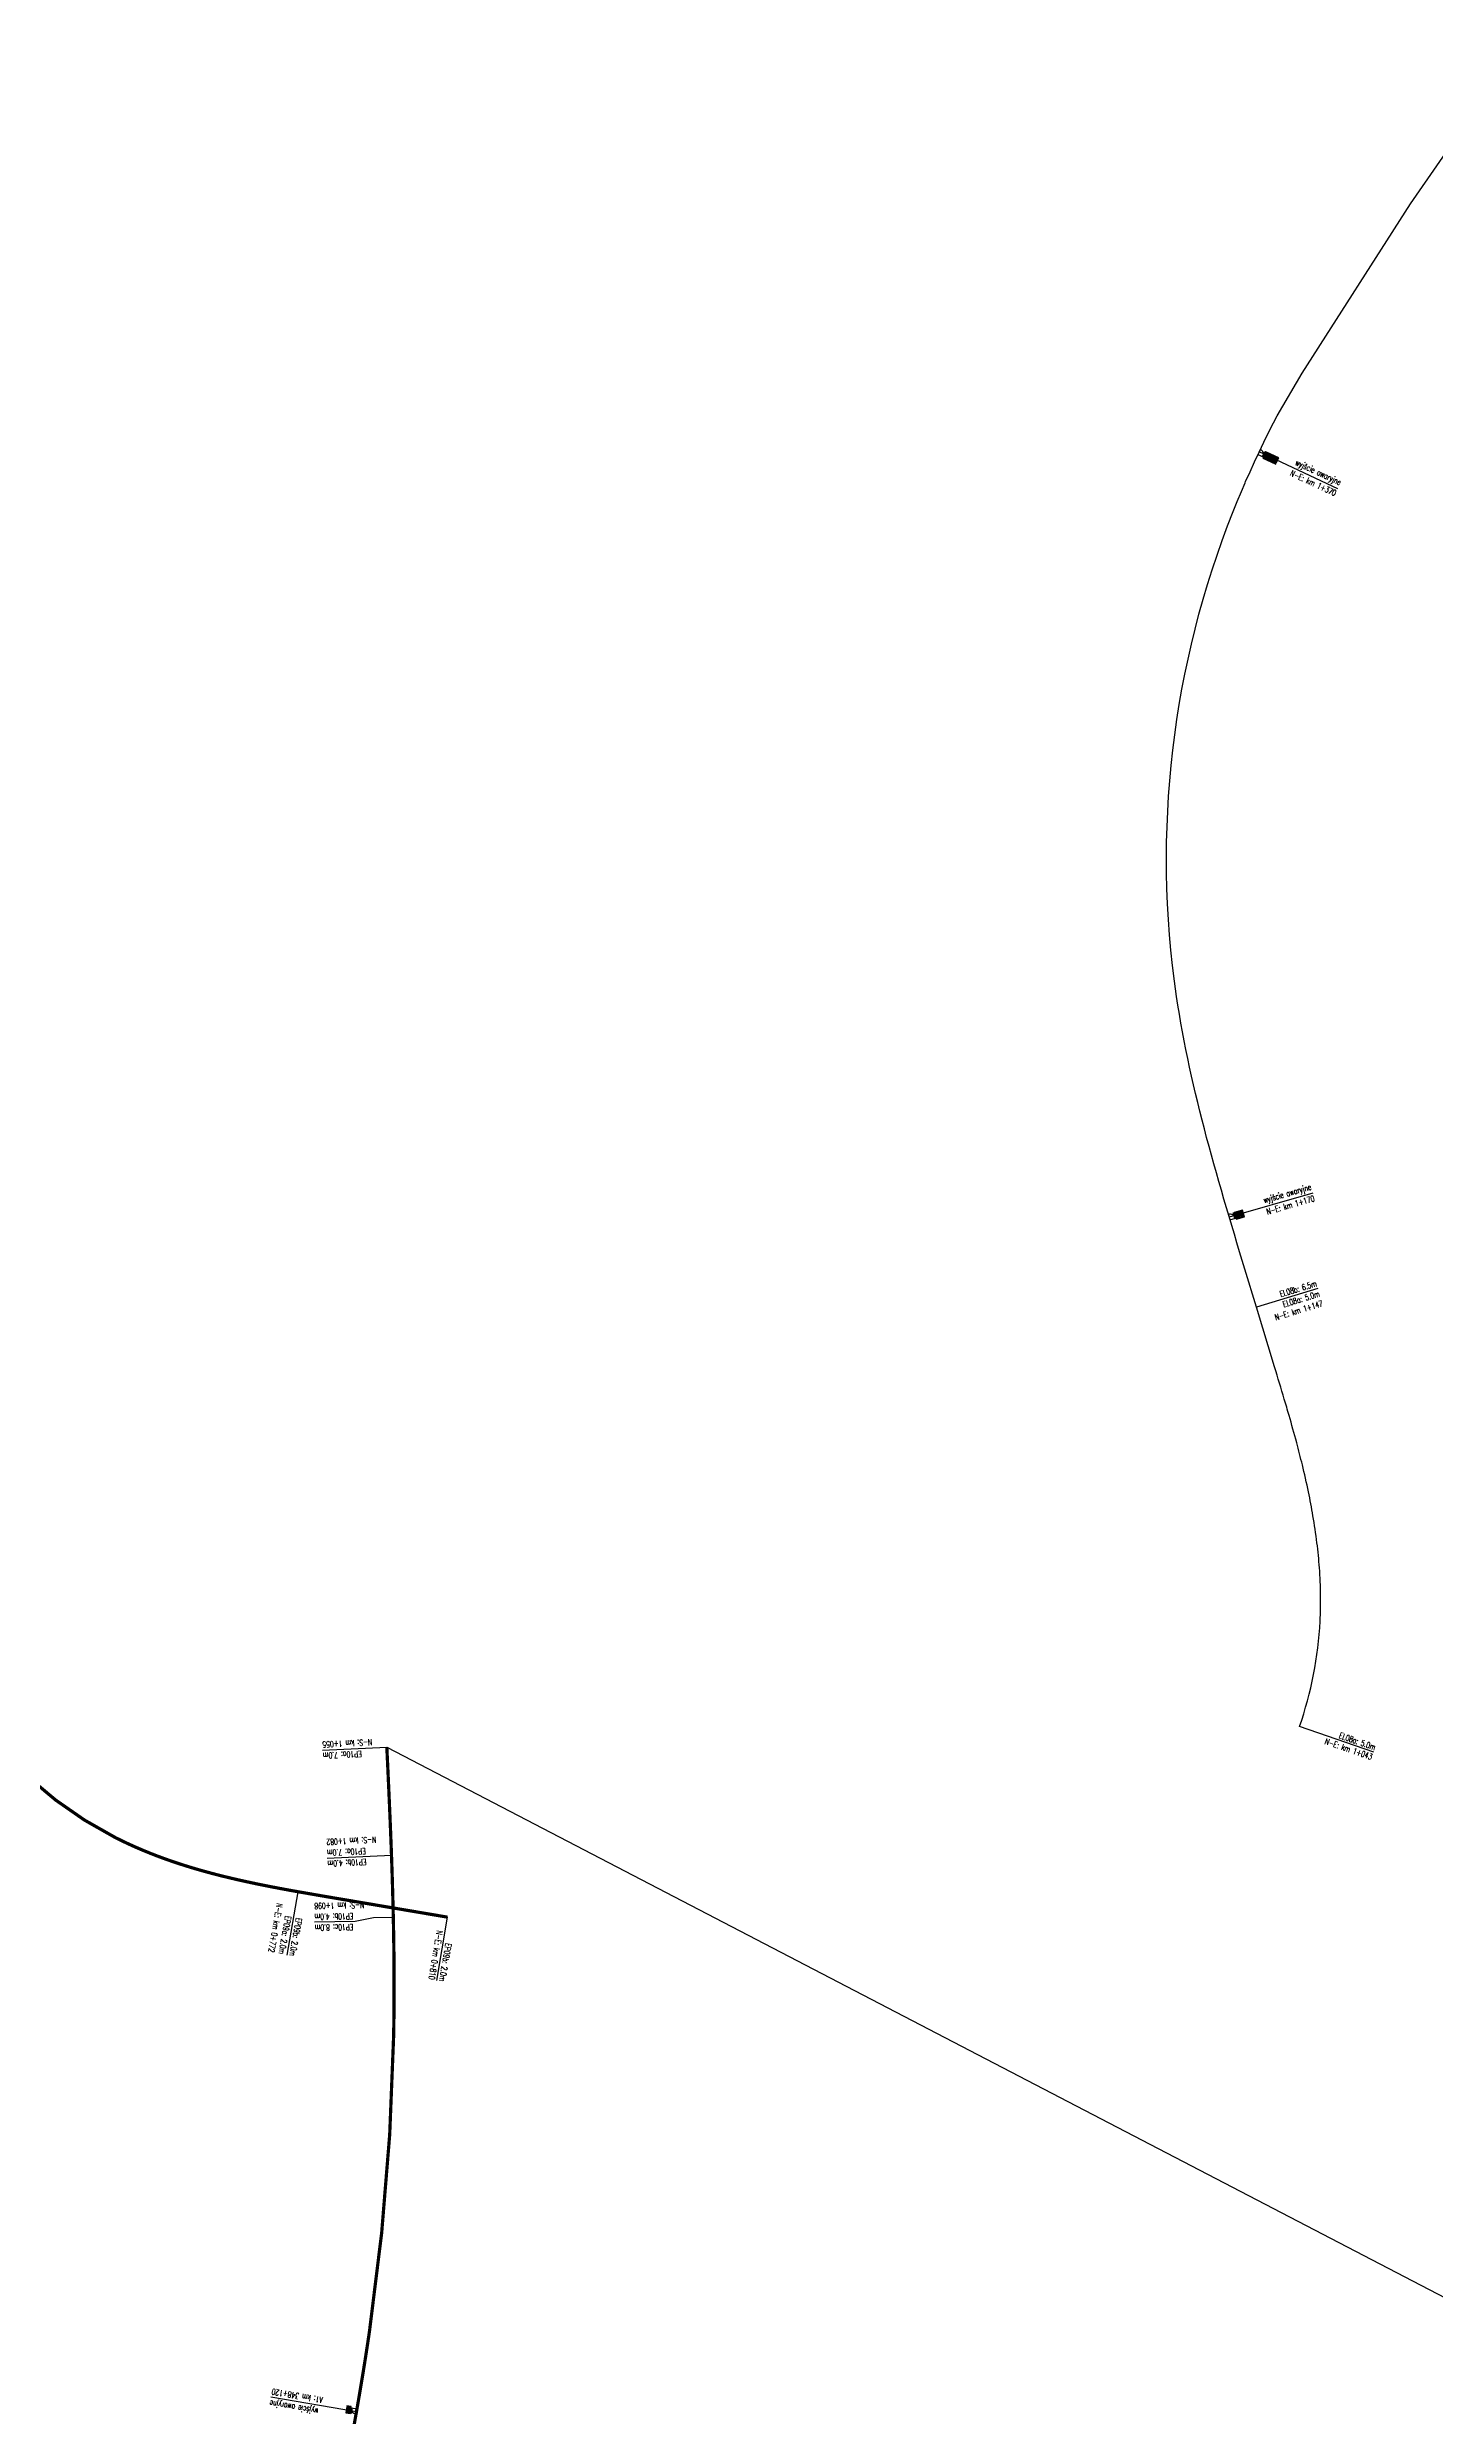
# Model space of a CAD drawing. Header units: metres. Extents: x 7399493 to 7407015, y 5696902 to 5712236.
# Drawn here: x 7405424 to 7405770, y 5700512 to 5701102 of the extents above; entities that cross this region are included whole.
import ezdxf

# ---------------------------------------------------------------- set-up
doc = ezdxf.new("R2010")
doc.units = ezdxf.units.M
for name, color, linetype in [('Drzwi ewakuacyjne', 100, 'Continuous'), ('Drzwi ewakuacyjne_opis', 7, 'Continuous'), ('Ekran_akustyczny_2m', 100, 'Continuous'), ('Ekran_akustyczny_2m_opis', 7, 'Continuous'), ('Ekran_akustyczny_4m_opis', 7, 'Continuous'), ('Ekran_akustyczny_5m_opis', 7, 'Continuous'), ('Ekran_akustyczny_6.5m', 100, 'Continuous'), ('Ekran_akustyczny_6.5m_opis', 7, 'Continuous'), ('Ekran_akustyczny_7m_opis', 7, 'Continuous'), ('Ekran_akustyczny_8m', 100, 'Continuous'), ('Ekran_akustyczny_8m_opis', 7, 'Continuous'), ('pomoc', 140, 'Continuous'), ('Schody ewakuacyjne', 100, 'Continuous')]:
    doc.layers.add(name, color=color, linetype=linetype)
doc.styles.add('simplex 0.60', font='simplex.shx', dxfattribs={"width": 0.6})

# ---------------------------------------------------------------- blocks, each defined once
blk = doc.blocks.new('Wyjście awaryjne')
at = {"layer": 'Drzwi ewakuacyjne'}
blk.add_lwpolyline([(0, 0), (-1.4, 0, 0.414214), (0, -1.4)], format="xyb", close=True, dxfattribs=at)
blk = doc.blocks.new('*U11')
at = {"layer": 'Schody ewakuacyjne', "ltscale": 0.8}
blk.add_lwpolyline([(-0.97, 0), (-0.97, -3.51), (-0.9, -3.51), (-0.9, 0)], close=True, dxfattribs=at)
at = {"layer": 'Schody ewakuacyjne'}
for points in [[(-0.76, -3.51), (-0.76, 0)], [(-0.76, 0), (0.76, 0)], [(-0.7, 0.27), (0.7, 0.27)], [(-0.7, 0), (-0.7, 0.27), (0.7, 0.27), (0.7, 0)], [(-0.7, -3.51), (-0.7, 0)], [(-0.76, -3.51), (0.76, -3.51)], [(-0.7, -0.27), (0.7, -0.27)], [(-0.7, -0.54), (0.7, -0.54)], [(-0.7, -0.81), (0.7, -0.81)], [(-0.7, -1.08), (0.7, -1.08)], [(-0.7, -1.35), (0.7, -1.35)], [(-0.7, -1.62), (0.7, -1.62)], [(-0.7, -1.89), (0.7, -1.89)], [(-0.7, -2.16), (0.7, -2.16)], [(-0.7, -2.43), (0.7, -2.43)], [(-0.7, -2.7), (0.7, -2.7)], [(-0.7, -2.97), (0.7, -2.97)], [(-0.7, -3.24), (0.7, -3.24)], [(-0.7, -3.51), (0.7, -3.51)], [(0.7, -3.51), (0.7, 0)], [(0.76, -3.51), (0.76, 0)]]:
    blk.add_lwpolyline(points, dxfattribs=at)
blk = doc.blocks.new('*U9')
at = {"layer": 'Schody ewakuacyjne', "ltscale": 0.8}
blk.add_lwpolyline([(-0.97, 0), (-0.97, -2.16), (-0.9, -2.16), (-0.9, 0)], close=True, dxfattribs=at)
at = {"layer": 'Schody ewakuacyjne'}
for points in [[(-0.76, -2.16), (-0.76, 0)], [(-0.76, 0), (0.76, 0)], [(-0.7, 0.27), (0.7, 0.27)], [(-0.7, 0), (-0.7, 0.27), (0.7, 0.27), (0.7, 0)], [(-0.7, -2.16), (-0.7, 0)], [(-0.76, -2.16), (0.76, -2.16)], [(-0.7, -0.27), (0.7, -0.27)], [(-0.7, -0.54), (0.7, -0.54)], [(-0.7, -0.81), (0.7, -0.81)], [(-0.7, -1.08), (0.7, -1.08)], [(-0.7, -1.35), (0.7, -1.35)], [(-0.7, -1.62), (0.7, -1.62)], [(-0.7, -1.89), (0.7, -1.89)], [(-0.7, -2.16), (0.7, -2.16)], [(0.7, -2.16), (0.7, 0)], [(0.76, -2.16), (0.76, 0)]]:
    blk.add_lwpolyline(points, dxfattribs=at)
blk = doc.blocks.new('*U12')
at = {"layer": 'Schody ewakuacyjne', "ltscale": 0.8}
blk.add_lwpolyline([(-0.97, 0), (-0.97, -1.08), (-0.9, -1.08), (-0.9, 0)], close=True, dxfattribs=at)
at = {"layer": 'Schody ewakuacyjne'}
for points in [[(-0.76, -1.08), (-0.76, 0)], [(-0.76, 0), (0.76, 0)], [(-0.7, 0.27), (0.7, 0.27)], [(-0.7, 0), (-0.7, 0.27), (0.7, 0.27), (0.7, 0)], [(-0.7, -1.08), (-0.7, 0)], [(-0.76, -1.08), (0.76, -1.08)], [(-0.7, -0.27), (0.7, -0.27)], [(-0.7, -0.54), (0.7, -0.54)], [(-0.7, -0.81), (0.7, -0.81)], [(-0.7, -1.08), (0.7, -1.08)], [(0.7, -1.08), (0.7, 0)], [(0.76, -1.08), (0.76, 0)]]:
    blk.add_lwpolyline(points, dxfattribs=at)

msp = doc.modelspace()

# ---------------------------------------------------------------- linework, layer by layer
at = {"layer": 'Drzwi ewakuacyjne_opis'}
for p, q in [((7405745.44, 5700992.19), (7405725.83, 5701001.36)), ((7405739.2, 5700816.86), (7405718.38, 5700810.91)), ((7405479.8, 5700517.27), (7405501.14, 5700513.59))]:
    msp.add_line(p, q, dxfattribs=at)
at = {"layer": 'Ekran_akustyczny_2m', "flags": 128}
msp.add_lwpolyline([(7405395.09, 5700707.19, 0.8, 0.8, 0.184098), (7405441.05, 5700656.48, 0.8, 0.8, 0.014116), (7405446.1, 5700654.09, 0.8, 0.8, 0.013108), (7405451.62, 5700651.83, 0.8, 0.8, 0.011091), (7405456.77, 5700650.01, 0.8, 0.8, 0.010083), (7405462.46, 5700648.27, 0.8, 0.8, 0.008066), (7405467.56, 5700646.91, 0.8, 0.8, 0.007058), (7405473.38, 5700645.55, 0.8, 0.8, 0.005041), (7405478.23, 5700644.53, 0.8, 0.8, 0.004033), (7405484.27, 5700643.38, 0.8, 0.8, 0.001304), (7405486.62, 5700642.96, 0.8, 0.8, 0.000712), (7405487.9, 5700642.74, 0.8, 0.8, 0.001008), (7405495.07, 5700641.5, 0.8, 0.8, 0), (7405523.78, 5700636.64, 0, 0, 0)], format="xyseb", dxfattribs=at)
at = {"layer": 'Ekran_akustyczny_2m_opis'}
for p, q in [((7405483.84, 5700627.2), (7405486.62, 5700642.96)), ((7405521.11, 5700620.86), (7405523.78, 5700636.64))]:
    msp.add_line(p, q, dxfattribs=at)
at = {"layer": 'Ekran_akustyczny_4m_opis'}
msp.add_line((7405493.86, 5700651.3), (7405509.85, 5700652.07), dxfattribs=at)
at = {"layer": 'Ekran_akustyczny_5m_opis', "color": 0}
msp.add_line((7405754.37, 5700677.72), (7405735.89, 5700684.09), dxfattribs=at)
at = {"layer": 'Ekran_akustyczny_6.5m', "color": 2, "flags": 128}
msp.add_lwpolyline([(7405735.89, 5700684.09, 0.069873), (7405741, 5700710.32, 0.016205), (7405741.13, 5700716.73, 0.015047), (7405740.84, 5700723.58, 0.012732), (7405740.22, 5700729.81, 0.011574), (7405739.23, 5700736.56, 0.00926), (7405738.1, 5700742.52, 0.008102), (7405736.58, 5700749.21, 0.005787), (7405735.17, 5700754.73, 0.00463), (7405733.27, 5700761.53, 0.002315), (7405732.08, 5700765.58, 0.001157), (7405729.68, 5700773.59), (7405725.15, 5700788.5), (7405722.3, 5700797.9), (7405721.64, 5700800.09), (7405720.97, 5700802.28), (7405720.31, 5700804.47), (7405719.65, 5700806.65), (7405719, 5700808.84), (7405718.34, 5700811.03), (7405717.7, 5700813.21), (7405717.05, 5700815.39), (7405716.42, 5700817.58), (7405715.79, 5700819.76), (7405715.17, 5700821.94), (7405714.55, 5700824.13), (7405713.95, 5700826.31), (7405713.35, 5700828.5), (7405712.76, 5700830.68), (7405712.19, 5700832.87), (7405711.62, 5700835.06), (7405711.07, 5700837.25), (7405710.53, 5700839.44), (7405710, 5700841.63), (7405709.49, 5700843.82), (7405708.99, 5700846.01), (7405708.51, 5700848.21), (7405708.04, 5700850.41), (7405707.59, 5700852.6), (7405707.16, 5700854.81), (7405706.74, 5700857.01), (7405706.34, 5700859.21), (7405705.97, 5700861.41), (7405705.61, 5700863.62), (7405705.27, 5700865.84, -0.132172), (7405719.36, 5700986.56), (7405720.38, 5700989.06), (7405721.41, 5700991.53), (7405722.34, 5700993.69), (7405722.47, 5700994), (7405723.56, 5700996.45), (7405724.68, 5700998.9), (7405725.81, 5701001.33), (7405726.98, 5701003.76), (7405728.16, 5701006.18), (7405729.37, 5701008.59), (7405730.29, 5701010.37), (7405736.52, 5701020.96), (7405763.47, 5701063.11), (7405790.44, 5701102.07)], format="xyb", dxfattribs=at)
at = {"layer": 'Ekran_akustyczny_6.5m_opis'}
msp.add_line((7405740.46, 5700793.15), (7405725.15, 5700788.5), dxfattribs=at)
at = {"layer": 'Ekran_akustyczny_7m_opis'}
for p, q in [((7405492.7, 5700678.19), (7405508.68, 5700678.96)), ((7405493.86, 5700651.3), (7405509.85, 5700652.07))]:
    msp.add_line(p, q, dxfattribs=at)
at = {"layer": 'Ekran_akustyczny_8m', "flags": 128}
msp.add_lwpolyline([(7405500.56, 5700510.33, 0.8, 0.8, 0.002494), (7405501.88, 5700517.87, 0.8, 0.8, 0.002947), (7405503.23, 5700526.08, 0.8, 0.8, 0.003174), (7405504.39, 5700533.71, 0.8, 0.8, 0.031252), (7405510.38, 5700607.01, 0.8, 0.8, 0.003174), (7405510.48, 5700614.73, 0.8, 0.8, 0.002947), (7405510.49, 5700623.05, 0.8, 0.8, 0.002494), (7405510.41, 5700630.7, 0.8, 0.8, 0.001566), (7405510.3, 5700636.53, 0.8, 0.8, 0.000701), (7405510.24, 5700639.13, 0.8, 0.8, 0.001814), (7405510.03, 5700646.65, 0.8, 0.8, 0.001001), (7405509.85, 5700652.07, 0.8, 0.8, 0.000586), (7405509.73, 5700655.25, 0.8, 0.8, 0.001134), (7405509.44, 5700662.42, 0.8, 0.8, 0.000907), (7405509.04, 5700671.4, 0.8, 0.8, 0.000453), (7405508.79, 5700676.79, 0.8, 0.8, 0.000046), (7405508.68, 5700678.96, 0, 0, 0)], format="xyseb", dxfattribs=at)
at = {"layer": 'Ekran_akustyczny_8m_opis'}
msp.add_lwpolyline([(7405510.3, 5700636.53), (7405505.36, 5700636.44), (7405500.8, 5700635.54), (7405490.72, 5700635.36)], dxfattribs=at)
at = {"layer": 'pomoc', "color": 4, "linetype": 'Continuous', "lineweight": 25}
msp.add_line((7405508.68, 5700678.96), (7405778.36, 5700538.65), dxfattribs=at)

# ---------------------------------------------------------------- block references
at = {"layer": 'Drzwi ewakuacyjne'}
for p, rotation in [((7405725.54, 5701000.72), 155.4565281266729), ((7405718.57, 5700810.24), 195.9620242722899)]:
    msp.add_blockref('Wyjście awaryjne', p, dxfattribs=dict(at, rotation=rotation))
at = {"layer": 'Drzwi ewakuacyjne', "xscale": -1, "rotation": 260.276398612168}
msp.add_blockref('Wyjście awaryjne', (7405501.26, 5700514.28), dxfattribs=at)
at = {"layer": 'Schody ewakuacyjne'}
for name, p, rotation in [('*U11', (7405727.19, 5701000.72), 64.8354770325669), ('*U9', (7405719.82, 5700811.32), 105.962983003773), ('*U12', (7405499.66, 5700513.84), 260.2769576981767)]:
    msp.add_blockref(name, p, dxfattribs=dict(at, rotation=rotation))

# ---------------------------------------------------------------- texts
at = {"layer": 'Drzwi ewakuacyjne_opis', "char_height": 1.5, "attachment_point": 9, "style": 'simplex 0.60'}
for s, insert, rotation in [('wyjście awaryjne', (7405745.62, 5700992.57), 334.9328), ('N-E: km 1+370', (7405744.57, 5700990.32), 334.9328), ('wyjście awaryjne', (7405739.08, 5700817.27), 15.94001), ('N-E: km 1+170', (7405739.76, 5700814.88), 15.94001), ('wyjście awaryjne', (7405479.73, 5700516.85), 170.21266), ('A1: km 348+120', (7405480.16, 5700519.3), 170.21266)]:
    msp.add_mtext(s, dxfattribs=dict(at, insert=insert, rotation=rotation))
at = {"layer": 'Ekran_akustyczny_2m_opis', "char_height": 1.5, "attachment_point": 9, "style": 'simplex 0.60'}
for s, insert, rotation in [('N-E: km 0+772', (7405479.17, 5700628.02), 260.01124), ('EP09a: 2.0m', (7405481.75, 5700627.57), 260.01124), ('EP09b: 2.0m', (7405484.45, 5700627.09), 260.01124), ('N-E: km 0+810', (7405519.08, 5700621.21), 260.37793), ('EP09b: 2.0m', (7405521.72, 5700620.76), 260.37793)]:
    msp.add_mtext(s, dxfattribs=dict(at, insert=insert, rotation=rotation))
at = {"layer": 'Ekran_akustyczny_4m_opis', "char_height": 1.5, "attachment_point": 9, "style": 'simplex 0.60'}
for s, insert, rotation in [('EP10b: 4.0m', (7405493.89, 5700650.68), 182.75877), ('N-S: km 1+098', (7405490.63, 5700640.15), 181.01692), ('EP10b: 4.0m', (7405490.68, 5700637.44), 181.01692)]:
    msp.add_mtext(s, dxfattribs=dict(at, insert=insert, rotation=rotation))
at = {"layer": 'Ekran_akustyczny_5m_opis', "color": 0, "char_height": 1.5, "attachment_point": 9, "style": 'simplex 0.60'}
for s, insert, rotation in [('EL08a: 5.0m', (7405741.06, 5700791.17), 16.87785), ('N-E: km 1+147', (7405741.8, 5700788.76), 16.87785), ('N-E: km 1+043', (7405753.7, 5700675.77), 340.99578), ('EL08a: 5.0m', (7405754.52, 5700678.16), 340.99578)]:
    msp.add_mtext(s, dxfattribs=dict(at, insert=insert, rotation=rotation))
at = {"layer": 'Ekran_akustyczny_6.5m_opis', "insert": (7405740.29, 5700793.71), "char_height": 1.5, "attachment_point": 9, "rotation": 16.87785, "style": 'simplex 0.60'}
msp.add_mtext('EL08b: 6.5m', dxfattribs=at)
at = {"layer": 'Ekran_akustyczny_7m_opis', "char_height": 1.5, "attachment_point": 9, "rotation": 182.75877, "style": 'simplex 0.60'}
for s, insert in [('N-S: km 1+055', (7405492.6, 5700680.35)), ('EP10a: 7.0m', (7405492.73, 5700677.57)), ('N-S: km 1+082', (7405493.63, 5700656.08)), ('EP10a: 7.0m', (7405493.76, 5700653.38))]:
    msp.add_mtext(s, dxfattribs=dict(at, insert=insert))
at = {"layer": 'Ekran_akustyczny_8m_opis', "insert": (7405490.73, 5700634.74), "char_height": 1.5, "attachment_point": 9, "rotation": 181.01692, "style": 'simplex 0.60'}
msp.add_mtext('EP10c: 8.0m', dxfattribs=at)

doc.saveas('drawing.dxf')
